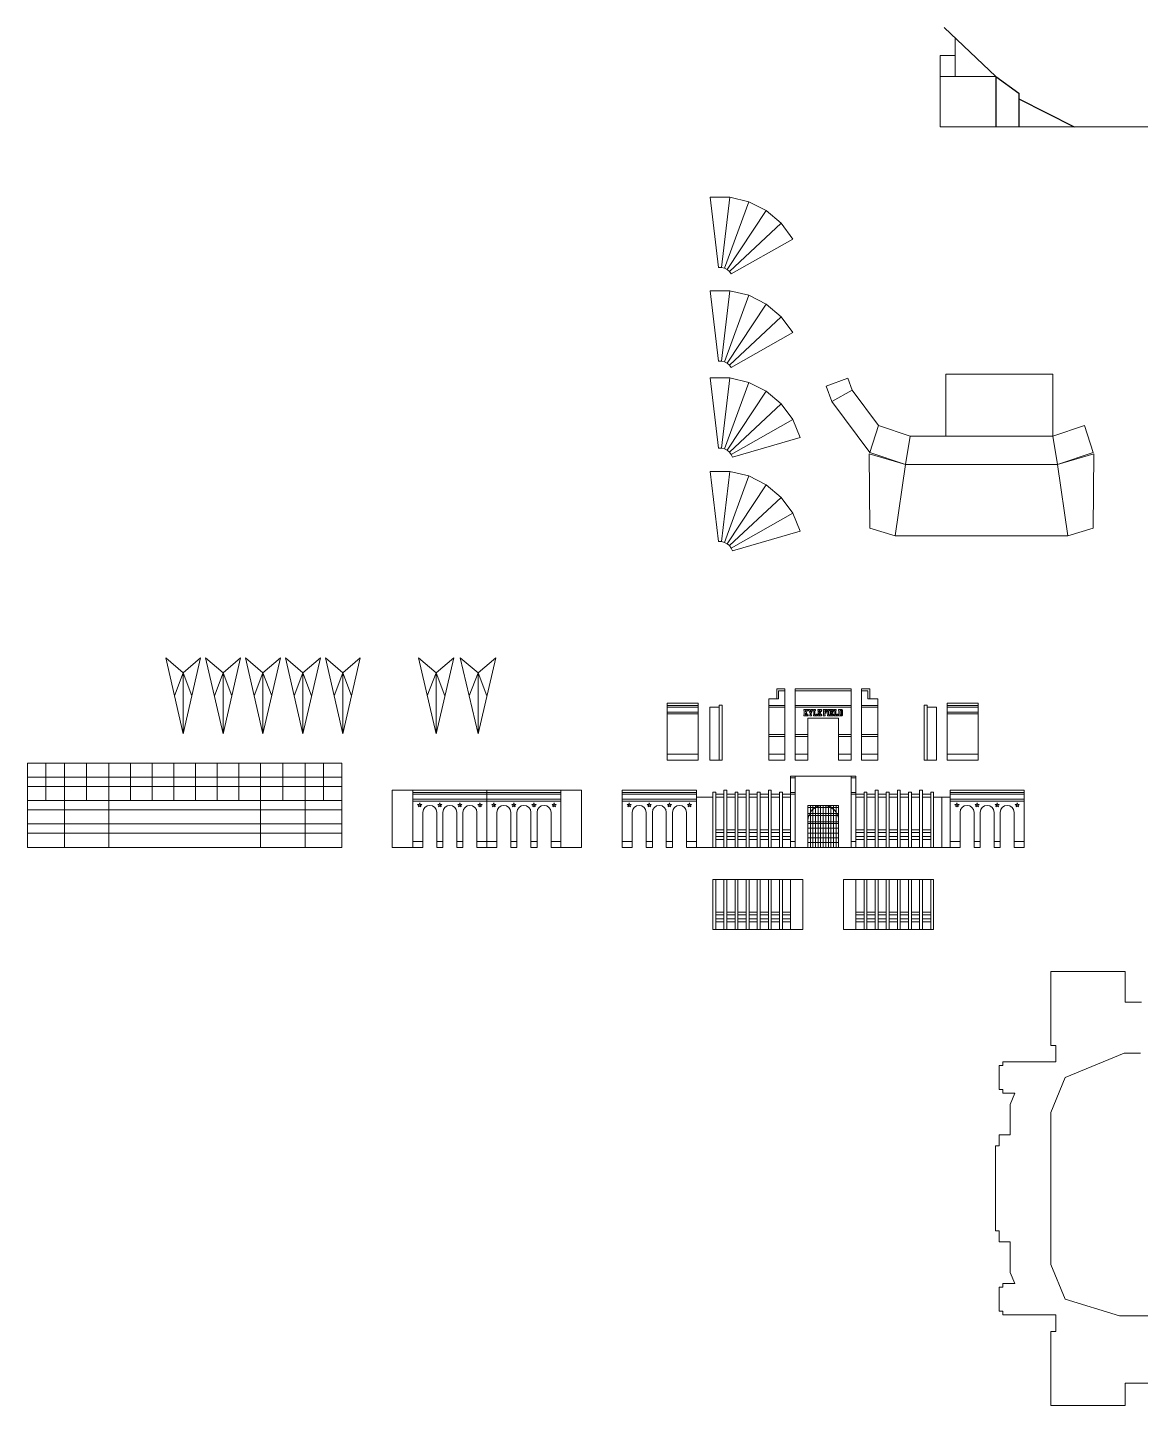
# Model space of a CAD drawing. Header units: inches. Extents: x -1530 to 385, y -443 to 699.
# Drawn here: x -1530 to -927, y -397 to 349 of the extents above; entities that cross this region are included whole.
import ezdxf

# ---------------------------------------------------------------- set-up
doc = ezdxf.new("R2010")
doc.units = ezdxf.units.IN
doc.header["$LTSCALE"] = 0.5
doc.header["$MEASUREMENT"] = 0
for name, color, linetype, lineweight in [('03Cut', 5, 'Continuous', 0), ('04Score', 2, 'Continuous', 0), ('05Extra1', 6, 'Continuous', 0)]:
    doc.layers.add(name, color=color, linetype=linetype, lineweight=lineweight)

msp = doc.modelspace()

# ---------------------------------------------------------------- linework, layer by layer
for p, q in [((-1033.6, 349.37), (-1005.6, 322.8)), ((-1005.6, 322.8), (-993.1, 313.85)), ((-1005.6, 322.8), (-1005.6, 295.65)), ((-993.1, 313.85), (-993.1, 295.65)), ((-993.1, 310.71), (-963.1, 295.65))]:
    msp.add_line(p, q)
at = {"layer": '03Cut'}
for p, q in [((-1027.6, 322.8), (-1027.6, 343.68)), ((-1035.6, 334.22), (-1035.6, 295.65)), ((-1035.6, 334.22), (-1033.6, 334.22)), ((-1033.6, 334.22), (-1027.6, 334.22)), ((-1027.6, 334.22), (-1027.6, 322.8)), ((-1035.6, 322.8), (-1005.6, 322.8)), ((-1035.6, 295.65), (-780.54, 295.65)), ((-1160.1, 257.47), (-1149.53, 257.47)), ((-1155.63, 219.43), (-1160.1, 257.47)), ((-1139.24, 255.02), (-1149.53, 257.47)), ((-1139.24, 255.02), (-1129.81, 250.25)), ((-1121.74, 243.41), (-1129.81, 250.25)), ((-1121.74, 243.41), (-1115.48, 234.89)), ((-1148.78, 215.97), (-1115.48, 234.89)), ((-1155.63, 219.43), (-1154, 219.43)), ((-1152.43, 219.05), (-1154, 219.43)), ((-1152.43, 219.05), (-1150.98, 218.32)), ((-1149.74, 217.27), (-1150.98, 218.32)), ((-1149.74, 217.27), (-1148.78, 215.97)), ((-1160.1, 206.85), (-1149.53, 206.85)), ((-1155.63, 168.81), (-1160.1, 206.85)), ((-1139.24, 204.4), (-1149.53, 206.85)), ((-1139.24, 204.4), (-1129.81, 199.62)), ((-1121.74, 192.79), (-1129.81, 199.62)), ((-1121.74, 192.79), (-1115.48, 184.27)), ((-1148.78, 165.34), (-1115.48, 184.27)), ((-1155.63, 168.81), (-1154, 168.81)), ((-1152.43, 168.43), (-1154, 168.81)), ((-1152.43, 168.43), (-1150.98, 167.7)), ((-1149.74, 166.65), (-1150.98, 167.7)), ((-1149.74, 166.65), (-1148.78, 165.34)), ((-1160.1, 159.7), (-1149.53, 159.7)), ((-1155.63, 121.66), (-1160.1, 159.7)), ((-1139.24, 157.25), (-1149.53, 159.7)), ((-1139.24, 157.25), (-1129.81, 152.47)), ((-974.66, 161.76), (-1032.66, 161.76)), ((-1032.66, 128.19), (-1032.66, 161.76)), ((-974.66, 128.19), (-974.66, 161.76)), ((-1121.74, 145.64), (-1129.81, 152.47)), ((-1121.74, 145.64), (-1115.48, 137.12)), ((-1111.36, 127.38), (-1115.48, 137.12)), ((-1148.15, 116.7), (-1111.36, 127.38)), ((-1051.95, 128.19), (-1068.97, 133.84)), ((-974.66, 128.19), (-1051.95, 128.19)), ((-974.66, 128.19), (-957.63, 133.84)), ((-957.63, 133.84), (-952.79, 119.25)), ((-1155.63, 121.66), (-1154, 121.66)), ((-1152.43, 121.28), (-1154, 121.66)), ((-1152.43, 121.28), (-1150.98, 120.55)), ((-1149.74, 119.5), (-1150.98, 120.55)), ((-1149.74, 119.5), (-1148.78, 118.19)), ((-1148.15, 116.7), (-1148.78, 118.19)), ((-1054.43, 112.81), (-1074.02, 118.58)), ((-1074.02, 118.58), (-1073.81, 78.28)), ((-1054.43, 112.81), (-1073.82, 119.25)), ((-972.17, 112.81), (-1054.43, 112.81)), ((-972.17, 112.81), (-952.79, 119.25)), ((-972.17, 112.81), (-952.58, 118.58)), ((-952.58, 118.58), (-952.79, 78.28)), ((-1160.1, 109.08), (-1149.53, 109.08)), ((-1155.63, 71.04), (-1160.1, 109.08)), ((-1139.24, 106.63), (-1149.53, 109.08)), ((-1139.24, 106.63), (-1129.81, 101.85)), ((-1121.74, 95.02), (-1129.81, 101.85)), ((-1121.74, 95.02), (-1115.48, 86.5)), ((-1111.36, 76.76), (-1115.48, 86.5)), ((-1148.15, 66.08), (-1111.36, 76.76)), ((-1060, 74.21), (-1073.81, 78.28)), ((-966.6, 74.21), (-952.79, 78.28)), ((-1155.63, 71.04), (-1154, 71.04)), ((-1152.43, 70.66), (-1154, 71.04)), ((-1152.43, 70.66), (-1150.98, 69.93)), ((-1149.74, 68.88), (-1150.98, 69.93)), ((-1149.74, 68.88), (-1148.78, 67.57)), ((-1148.15, 66.08), (-1148.78, 67.57)), ((-1060, 74.21), (-966.6, 74.21)), ((-1445.39, -33.09), (-1454.82, 8.14)), ((-1445.39, 0.04), (-1454.82, 8.14)), ((-1445.39, -33.09), (-1435.95, 8.14)), ((-1445.39, 0.04), (-1435.95, 8.14)), ((-1423.77, -33.09), (-1433.21, 8.14)), ((-1423.77, 0.04), (-1433.21, 8.14)), ((-1423.77, -33.09), (-1414.34, 8.14)), ((-1423.77, 0.04), (-1414.34, 8.14)), ((-1402.16, -33.09), (-1411.59, 8.14)), ((-1402.16, 0.04), (-1411.59, 8.14)), ((-1402.16, -33.09), (-1392.72, 8.14)), ((-1402.16, 0.04), (-1392.72, 8.14)), ((-1380.54, -33.09), (-1389.98, 8.14)), ((-1380.54, 0.04), (-1389.98, 8.14)), ((-1380.54, -33.09), (-1371.11, 8.14)), ((-1380.54, 0.04), (-1371.11, 8.14)), ((-1358.93, -33.09), (-1368.36, 8.14)), ((-1358.93, 0.04), (-1368.36, 8.14)), ((-1358.93, -33.09), (-1349.49, 8.14)), ((-1358.93, 0.04), (-1349.49, 8.14)), ((-1308.47, -33.09), (-1318.09, 8.14)), ((-1308.47, 0.04), (-1318.09, 8.14)), ((-1308.47, -33.09), (-1298.85, 8.14)), ((-1308.47, 0.04), (-1298.85, 8.14)), ((-1285.79, -33.09), (-1295.41, 8.14)), ((-1285.79, 0.04), (-1295.41, 8.14)), ((-1285.79, -33.09), (-1276.17, 8.14)), ((-1285.79, 0.04), (-1276.17, 8.14)), ((-1445.39, -33.09), (-1445.39, 0.04)), ((-1423.77, -33.09), (-1423.77, 0.04)), ((-1402.16, -33.09), (-1402.16, 0.04)), ((-1380.54, -33.09), (-1380.54, 0.04)), ((-1358.93, -33.09), (-1358.93, 0.04)), ((-1308.47, -33.09), (-1308.47, 0.04)), ((-1285.79, -33.09), (-1285.79, 0.04)), ((-1128.48, -47.3), (-1128.48, -14.03)), ((-1128.48, -14.03), (-1124.11, -14.03)), ((-1119.74, -8.72), (-1124.11, -8.72)), ((-1124.11, -14.03), (-1124.11, -8.72)), ((-1119.74, -47.3), (-1119.74, -8.72)), ((-1083.8, -8.72), (-1114.12, -8.72)), ((-1114.12, -47.3), (-1114.12, -8.72)), ((-1083.8, -47.3), (-1083.8, -8.72)), ((-1078.18, -8.72), (-1073.81, -8.72)), ((-1078.18, -47.3), (-1078.18, -8.72)), ((-1073.81, -14.03), (-1073.81, -8.72)), ((-1069.44, -14.03), (-1073.81, -14.03)), ((-1069.44, -47.3), (-1069.44, -14.03)), ((-1183.37, -16.37), (-1166.73, -16.37)), ((-1183.37, -47.3), (-1183.37, -16.37)), ((-1166.73, -47.3), (-1166.73, -16.37)), ((-1155.23, -18.59), (-1160.31, -18.59)), ((-1160.31, -18.59), (-1160.31, -47.3)), ((-1155.23, -17.45), (-1153.67, -17.45)), ((-1155.23, -18.59), (-1155.23, -17.45)), ((-1153.67, -17.45), (-1153.67, -47.3)), ((-1044.25, -17.45), (-1044.25, -47.3)), ((-1042.7, -17.45), (-1044.25, -17.45)), ((-1042.7, -18.59), (-1042.7, -17.45)), ((-1042.7, -18.59), (-1037.61, -18.59)), ((-1037.61, -18.59), (-1037.61, -47.3)), ((-1031.83, -16.37), (-1015.19, -16.37)), ((-1031.83, -47.3), (-1031.83, -16.37)), ((-1015.19, -47.3), (-1015.19, -16.37)), ((-1107.31, -47.3), (-1107.31, -24.57)), ((-1107.31, -24.57), (-1090.61, -24.57)), ((-1090.61, -47.3), (-1090.61, -24.57)), ((-1529.57, -94.46), (-1529.57, -48.83)), ((-1359.43, -48.83), (-1529.57, -48.83)), ((-1509.64, -94.46), (-1509.64, -48.83)), ((-1485.55, -94.46), (-1485.55, -48.83)), ((-1403.45, -94.46), (-1403.45, -48.83)), ((-1379.36, -94.46), (-1379.36, -48.83)), ((-1359.43, -94.46), (-1359.43, -48.83)), ((-1166.73, -47.3), (-1183.37, -47.3)), ((-1160.31, -47.3), (-1153.67, -47.3)), ((-1119.74, -47.3), (-1128.48, -47.3)), ((-1114.12, -47.3), (-1107.31, -47.3)), ((-1090.61, -47.3), (-1083.8, -47.3)), ((-1078.18, -47.3), (-1069.44, -47.3)), ((-1037.61, -47.3), (-1044.25, -47.3)), ((-1015.19, -47.3), (-1031.83, -47.3)), ((-1116.62, -55.88), (-1116.62, -94.46)), ((-1081.3, -55.88), (-1116.62, -55.88)), ((-1081.3, -55.88), (-1081.3, -94.46)), ((-1332.25, -63.53), (-1332.25, -94.46)), ((-1332.25, -63.53), (-1321.09, -63.53)), ((-1321.09, -63.53), (-1321.09, -94.46)), ((-1321.09, -63.53), (-1280.99, -63.53)), ((-1280.99, -63.53), (-1240.89, -63.53)), ((-1280.99, -63.53), (-1280.99, -94.46)), ((-1240.89, -63.53), (-1240.89, -94.46)), ((-1240.89, -63.53), (-1229.73, -63.53)), ((-1229.73, -63.53), (-1229.73, -94.46)), ((-1207.72, -63.53), (-1207.72, -94.46)), ((-1207.72, -63.53), (-1167.62, -63.53)), ((-1167.62, -63.53), (-1167.62, -94.46)), ((-1158.72, -64.61), (-1158.72, -94.46)), ((-1158.72, -64.61), (-1157.17, -64.61)), ((-1157.17, -65.74), (-1157.17, -64.61)), ((-1157.17, -65.74), (-1152.71, -65.74)), ((-1152.71, -63.53), (-1152.71, -65.74)), ((-1152.71, -63.53), (-1151.15, -63.53)), ((-1151.15, -65.74), (-1151.15, -63.53)), ((-1151.15, -65.74), (-1146.69, -65.74)), ((-1146.69, -64.61), (-1146.69, -65.74)), ((-1146.69, -64.61), (-1145.14, -64.61)), ((-1145.14, -65.74), (-1145.14, -64.61)), ((-1145.14, -65.74), (-1140.68, -65.74)), ((-1140.68, -63.53), (-1140.68, -65.74)), ((-1140.68, -63.53), (-1139.12, -63.53)), ((-1139.12, -65.74), (-1139.12, -63.53)), ((-1139.12, -65.74), (-1134.66, -65.74)), ((-1134.66, -64.61), (-1134.66, -65.74)), ((-1134.66, -64.61), (-1133.11, -64.61)), ((-1133.11, -65.74), (-1133.11, -64.61)), ((-1133.11, -65.74), (-1128.65, -65.74)), ((-1128.65, -63.53), (-1128.65, -65.74)), ((-1128.65, -63.53), (-1127.09, -63.53)), ((-1127.09, -65.74), (-1127.09, -63.53)), ((-1127.09, -65.74), (-1122.63, -65.74)), ((-1122.63, -64.61), (-1122.63, -65.74)), ((-1122.63, -64.61), (-1121.08, -64.61)), ((-1121.08, -65.74), (-1121.08, -64.61)), ((-1121.08, -65.74), (-1116.62, -65.74)), ((-1076.84, -65.74), (-1081.3, -65.74)), ((-1075.29, -64.61), (-1076.84, -64.61)), ((-1076.84, -65.74), (-1076.84, -64.61)), ((-1075.29, -64.61), (-1075.29, -65.74)), ((-1070.83, -65.74), (-1075.29, -65.74)), ((-1069.28, -63.53), (-1070.83, -63.53)), ((-1070.83, -65.74), (-1070.83, -63.53)), ((-1069.28, -63.53), (-1069.28, -65.74)), ((-1064.82, -65.74), (-1069.28, -65.74)), ((-1063.26, -64.61), (-1064.82, -64.61)), ((-1064.82, -65.74), (-1064.82, -64.61)), ((-1063.26, -64.61), (-1063.26, -65.74)), ((-1058.8, -65.74), (-1063.26, -65.74)), ((-1057.25, -63.53), (-1058.8, -63.53)), ((-1058.8, -65.74), (-1058.8, -63.53)), ((-1057.25, -63.53), (-1057.25, -65.74)), ((-1052.79, -65.74), (-1057.25, -65.74)), ((-1051.23, -64.61), (-1052.79, -64.61)), ((-1052.79, -65.74), (-1052.79, -64.61)), ((-1051.23, -64.61), (-1051.23, -65.74)), ((-1046.77, -65.74), (-1051.23, -65.74)), ((-1045.22, -63.53), (-1046.77, -63.53)), ((-1046.77, -65.74), (-1046.77, -63.53)), ((-1045.22, -63.53), (-1045.22, -65.74)), ((-1040.76, -65.74), (-1045.22, -65.74)), ((-1039.21, -64.61), (-1040.76, -64.61)), ((-1040.76, -65.74), (-1040.76, -64.61)), ((-1039.21, -64.61), (-1039.21, -94.46)), ((-1030.3, -63.53), (-1030.3, -94.46)), ((-990.21, -63.53), (-1030.3, -63.53)), ((-990.21, -63.53), (-990.21, -94.46)), ((-1167.62, -67.3), (-1158.72, -67.3)), ((-1151.15, -67.3), (-1146.69, -67.3)), ((-1151.15, -84.94), (-1151.15, -67.3)), ((-1146.69, -67.3), (-1146.69, -84.94)), ((-1145.14, -67.3), (-1140.68, -67.3)), ((-1145.14, -84.94), (-1145.14, -67.3)), ((-1140.68, -67.3), (-1140.68, -84.94)), ((-1139.12, -67.3), (-1134.66, -67.3)), ((-1139.12, -84.94), (-1139.12, -67.3)), ((-1134.66, -67.3), (-1134.66, -84.94)), ((-1133.11, -67.3), (-1128.65, -67.3)), ((-1133.11, -84.94), (-1133.11, -67.3)), ((-1128.65, -67.3), (-1128.65, -84.94)), ((-1127.09, -67.3), (-1122.63, -67.3)), ((-1127.09, -84.94), (-1127.09, -67.3)), ((-1122.63, -67.3), (-1122.63, -84.94)), ((-1121.08, -67.3), (-1116.62, -67.3)), ((-1121.08, -84.94), (-1121.08, -67.3)), ((-1076.84, -67.3), (-1081.3, -67.3)), ((-1076.84, -84.94), (-1076.84, -67.3)), ((-1070.83, -67.3), (-1075.29, -67.3)), ((-1075.29, -67.3), (-1075.29, -84.94)), ((-1070.83, -84.94), (-1070.83, -67.3)), ((-1064.82, -67.3), (-1069.28, -67.3)), ((-1069.28, -67.3), (-1069.28, -84.94)), ((-1064.82, -84.94), (-1064.82, -67.3)), ((-1058.8, -67.3), (-1063.26, -67.3)), ((-1063.26, -67.3), (-1063.26, -84.94)), ((-1058.8, -84.94), (-1058.8, -67.3)), ((-1052.79, -67.3), (-1057.25, -67.3)), ((-1057.25, -67.3), (-1057.25, -84.94)), ((-1052.79, -84.94), (-1052.79, -67.3)), ((-1046.77, -67.3), (-1051.23, -67.3)), ((-1051.23, -67.3), (-1051.23, -84.94)), ((-1046.77, -84.94), (-1046.77, -67.3)), ((-1030.3, -67.3), (-1039.21, -67.3)), ((-1034.76, -67.3), (-1034.76, -94.46)), ((-1315.69, -75.5), (-1315.69, -94.46)), ((-1308.14, -75.5), (-1308.14, -94.46)), ((-1304.81, -75.5), (-1304.81, -94.46)), ((-1297.26, -75.5), (-1297.26, -94.46)), ((-1293.94, -75.5), (-1293.94, -94.46)), ((-1286.39, -75.5), (-1286.39, -94.46)), ((-1275.59, -75.5), (-1275.59, -94.46)), ((-1268.04, -75.5), (-1268.04, -94.46)), ((-1264.71, -75.5), (-1264.71, -94.46)), ((-1257.17, -75.5), (-1257.17, -94.46)), ((-1253.84, -75.5), (-1253.84, -94.46)), ((-1246.29, -75.5), (-1246.29, -94.46)), ((-1202.32, -75.5), (-1202.32, -94.46)), ((-1194.77, -75.5), (-1194.77, -94.46)), ((-1191.44, -75.5), (-1191.44, -94.46)), ((-1183.9, -75.5), (-1183.9, -94.46)), ((-1180.57, -75.5), (-1180.57, -94.46)), ((-1173.02, -75.5), (-1173.02, -94.46)), ((-1024.91, -75.5), (-1024.91, -94.46)), ((-1017.36, -75.5), (-1017.36, -94.46)), ((-1014.03, -75.5), (-1014.03, -94.46)), ((-1006.48, -75.5), (-1006.48, -94.46)), ((-1003.15, -75.5), (-1003.15, -94.46)), ((-995.61, -75.5), (-995.61, -94.46)), ((-1151.15, -84.94), (-1146.69, -84.94)), ((-1151.15, -86.49), (-1146.69, -86.49)), ((-1151.15, -88.64), (-1151.15, -86.49)), ((-1151.15, -88.64), (-1146.69, -88.64)), ((-1146.69, -86.49), (-1146.69, -88.64)), ((-1145.14, -84.94), (-1140.68, -84.94)), ((-1145.14, -86.49), (-1140.68, -86.49)), ((-1145.14, -88.64), (-1145.14, -86.49)), ((-1145.14, -88.64), (-1140.68, -88.64)), ((-1140.68, -86.49), (-1140.68, -88.64)), ((-1139.12, -84.94), (-1134.66, -84.94)), ((-1139.12, -86.49), (-1134.66, -86.49)), ((-1139.12, -88.64), (-1139.12, -86.49)), ((-1139.12, -88.64), (-1134.66, -88.64)), ((-1134.66, -86.49), (-1134.66, -88.64)), ((-1133.11, -84.94), (-1128.65, -84.94)), ((-1133.11, -86.49), (-1128.65, -86.49)), ((-1133.11, -88.64), (-1133.11, -86.49)), ((-1133.11, -88.64), (-1128.65, -88.64)), ((-1128.65, -86.49), (-1128.65, -88.64)), ((-1127.09, -84.94), (-1122.63, -84.94)), ((-1127.09, -86.49), (-1122.63, -86.49)), ((-1127.09, -88.64), (-1127.09, -86.49)), ((-1127.09, -88.64), (-1122.63, -88.64)), ((-1122.63, -86.49), (-1122.63, -88.64)), ((-1121.08, -84.94), (-1116.62, -84.94)), ((-1121.08, -86.49), (-1116.62, -86.49)), ((-1121.08, -88.64), (-1121.08, -86.49)), ((-1121.08, -88.64), (-1116.62, -88.64)), ((-1076.84, -84.94), (-1081.3, -84.94)), ((-1076.84, -86.49), (-1081.3, -86.49)), ((-1076.84, -88.64), (-1081.3, -88.64)), ((-1076.84, -88.64), (-1076.84, -86.49)), ((-1070.83, -84.94), (-1075.29, -84.94)), ((-1070.83, -86.49), (-1075.29, -86.49)), ((-1075.29, -86.49), (-1075.29, -88.64)), ((-1070.83, -88.64), (-1075.29, -88.64)), ((-1070.83, -88.64), (-1070.83, -86.49)), ((-1064.82, -84.94), (-1069.28, -84.94)), ((-1064.82, -86.49), (-1069.28, -86.49)), ((-1069.28, -86.49), (-1069.28, -88.64)), ((-1064.82, -88.64), (-1069.28, -88.64)), ((-1064.82, -88.64), (-1064.82, -86.49)), ((-1058.8, -84.94), (-1063.26, -84.94)), ((-1058.8, -86.49), (-1063.26, -86.49)), ((-1063.26, -86.49), (-1063.26, -88.64)), ((-1058.8, -88.64), (-1063.26, -88.64)), ((-1058.8, -88.64), (-1058.8, -86.49)), ((-1052.79, -84.94), (-1057.25, -84.94)), ((-1052.79, -86.49), (-1057.25, -86.49)), ((-1057.25, -86.49), (-1057.25, -88.64)), ((-1052.79, -88.64), (-1057.25, -88.64)), ((-1052.79, -88.64), (-1052.79, -86.49)), ((-1046.77, -84.94), (-1051.23, -84.94)), ((-1046.77, -86.49), (-1051.23, -86.49)), ((-1051.23, -86.49), (-1051.23, -88.64)), ((-1046.77, -88.64), (-1051.23, -88.64)), ((-1046.77, -88.64), (-1046.77, -86.49)), ((-1509.64, -94.46), (-1529.57, -94.46)), ((-1485.55, -94.46), (-1509.64, -94.46)), ((-1485.55, -94.46), (-1403.45, -94.46)), ((-1403.45, -94.46), (-1379.36, -94.46)), ((-1379.36, -94.46), (-1359.43, -94.46)), ((-1315.69, -94.46), (-1321.09, -94.46)), ((-1304.81, -94.46), (-1308.14, -94.46)), ((-1293.94, -94.46), (-1297.26, -94.46)), ((-1286.39, -94.46), (-1280.99, -94.46)), ((-1275.59, -94.46), (-1280.99, -94.46)), ((-1264.71, -94.46), (-1268.04, -94.46)), ((-1253.84, -94.46), (-1257.17, -94.46)), ((-1246.29, -94.46), (-1240.89, -94.46)), ((-1202.32, -94.46), (-1207.72, -94.46)), ((-1191.44, -94.46), (-1194.77, -94.46)), ((-1180.57, -94.46), (-1183.9, -94.46)), ((-1024.91, -94.46), (-1173.02, -94.46)), ((-1151.15, -94.46), (-1151.15, -90.2)), ((-1151.15, -90.2), (-1146.69, -90.2)), ((-1146.69, -90.2), (-1146.69, -94.46)), ((-1145.14, -94.46), (-1145.14, -90.2)), ((-1145.14, -90.2), (-1140.68, -90.2)), ((-1140.68, -90.2), (-1140.68, -94.46)), ((-1139.12, -94.46), (-1139.12, -90.2)), ((-1139.12, -90.2), (-1134.66, -90.2)), ((-1134.66, -90.2), (-1134.66, -94.46)), ((-1133.11, -94.46), (-1133.11, -90.2)), ((-1133.11, -90.2), (-1128.65, -90.2)), ((-1128.65, -90.2), (-1128.65, -94.46)), ((-1127.09, -94.46), (-1127.09, -90.2)), ((-1127.09, -90.2), (-1122.63, -90.2)), ((-1122.63, -90.2), (-1122.63, -94.46)), ((-1121.08, -94.46), (-1121.08, -90.2)), ((-1121.08, -90.2), (-1116.62, -90.2)), ((-1076.84, -90.2), (-1081.3, -90.2)), ((-1076.84, -94.46), (-1076.84, -90.2)), ((-1070.83, -90.2), (-1075.29, -90.2)), ((-1075.29, -90.2), (-1075.29, -94.46)), ((-1070.83, -94.46), (-1070.83, -90.2)), ((-1064.82, -90.2), (-1069.28, -90.2)), ((-1069.28, -90.2), (-1069.28, -94.46)), ((-1064.82, -94.46), (-1064.82, -90.2)), ((-1058.8, -90.2), (-1063.26, -90.2)), ((-1063.26, -90.2), (-1063.26, -94.46)), ((-1058.8, -94.46), (-1058.8, -90.2)), ((-1052.79, -90.2), (-1057.25, -90.2)), ((-1057.25, -90.2), (-1057.25, -94.46)), ((-1052.79, -94.46), (-1052.79, -90.2)), ((-1046.77, -90.2), (-1051.23, -90.2)), ((-1051.23, -90.2), (-1051.23, -94.46)), ((-1046.77, -94.46), (-1046.77, -90.2)), ((-1014.03, -94.46), (-1017.36, -94.46)), ((-1003.15, -94.46), (-1006.48, -94.46)), ((-990.21, -94.46), (-995.61, -94.46)), ((-1158.72, -111.87), (-1158.72, -139.02)), ((-1158.72, -111.87), (-1116.62, -111.87)), ((-1116.62, -111.87), (-1116.62, -139.02)), ((-1116.62, -111.87), (-1109.98, -111.87)), ((-1109.98, -111.87), (-1109.98, -139.02)), ((-1087.94, -111.87), (-1081.3, -111.87)), ((-1087.94, -111.87), (-1087.94, -139.02)), ((-1039.21, -111.87), (-1081.3, -111.87)), ((-1081.3, -111.87), (-1081.3, -139.02)), ((-1039.21, -111.87), (-1039.21, -139.02)), ((-1116.62, -131.06), (-1116.62, -129.51)), ((-1116.62, -134.77), (-1116.62, -133.21)), ((-1081.3, -131.06), (-1081.3, -129.51)), ((-1081.3, -134.77), (-1081.3, -133.21)), ((-1116.62, -139.02), (-1158.72, -139.02)), ((-1116.62, -139.02), (-1109.98, -139.02)), ((-1087.94, -139.02), (-1081.3, -139.02)), ((-1081.3, -139.02), (-1039.21, -139.02)), ((-935.6, -161.6), (-975.7, -161.6)), ((-975.7, -161.6), (-975.7, -201.7)), ((-935.6, -161.6), (-935.6, -171.6)), ((-935.6, -171.6), (-935.6, -178.24)), ((-926.7, -178.24), (-935.6, -178.24)), ((-973.11, -201.7), (-975.7, -201.7)), ((-973.11, -210.6), (-973.11, -201.7)), ((-967.98, -219.1), (-936.08, -205.89)), ((-927.29, -205.89), (-936.08, -205.89)), ((-1003.79, -225.6), (-1003.79, -212.6)), ((-1001.79, -212.6), (-1003.79, -212.6)), ((-973.11, -210.6), (-1001.79, -210.6)), ((-1001.79, -210.6), (-1001.79, -212.6)), ((-975.79, -237.97), (-967.98, -219.1)), ((-1001.79, -225.6), (-1003.79, -225.6)), ((-1001.79, -227.6), (-1001.79, -225.6)), ((-995.31, -227.6), (-1001.79, -227.6)), ((-997.79, -233.59), (-995.31, -227.6)), ((-997.79, -250.1), (-997.79, -233.59)), ((-975.79, -279.1), (-975.79, -237.97)), ((-1003.79, -250.1), (-997.79, -250.1)), ((-1003.79, -256.1), (-1003.79, -250.1)), ((-1005.79, -256.1), (-1005.79, -302.1)), ((-1003.79, -256.1), (-1005.79, -256.1)), ((-975.79, -279.1), (-975.79, -320.23)), ((-1003.79, -302.1), (-1005.79, -302.1)), ((-1003.79, -302.1), (-1003.79, -308.1)), ((-1003.79, -308.1), (-997.79, -308.1)), ((-997.79, -308.1), (-997.79, -324.61)), ((-975.79, -320.23), (-967.98, -339.1)), ((-997.79, -324.61), (-995.31, -330.6)), ((-1003.79, -332.6), (-1003.79, -345.6)), ((-1001.79, -332.6), (-1003.79, -332.6)), ((-995.31, -330.6), (-1001.79, -330.6)), ((-1001.79, -330.6), (-1001.79, -332.6)), ((-938.68, -348.1), (-967.98, -339.1)), ((-1001.79, -345.6), (-1003.79, -345.6)), ((-1001.79, -347.6), (-1001.79, -345.6)), ((-973.11, -347.6), (-1001.79, -347.6)), ((-973.11, -347.6), (-973.11, -356.5)), ((-938.68, -348.1), (-935.6, -348.1)), ((-935.6, -348.1), (-802.98, -348.1)), ((-973.11, -356.5), (-975.7, -356.5)), ((-975.7, -396.6), (-975.7, -356.5)), ((-935.6, -396.6), (-935.6, -384.6)), ((-935.6, -396.6), (-935.6, -384.6)), ((-935.6, -384.6), (-802.98, -384.6)), ((-935.6, -396.6), (-975.7, -396.6))]:
    msp.add_line(p, q, dxfattribs=at)
at = {"layer": '03Cut', "extrusion": (-1.16224e-16, 3.85946e-17, -1)}
for p, q in [((-1085.7, 159.61), (-1097.45, 155.22)), ((-1083.28, 153.14), (-1085.7, 159.61)), ((-1097.45, 155.22), (-1094.37, 146.98)), ((-1068.97, 133.84), (-1083.28, 153.14)), ((-1073.82, 119.25), (-1094.37, 146.98))]:
    msp.add_line(p, q, dxfattribs=at)
at = {"layer": '03Cut'}
for centre in [(-1311.91, -75.5), (-1301.04, -75.5), (-1290.16, -75.5), (-1271.82, -75.5), (-1260.94, -75.5), (-1250.06, -75.5), (-1198.55, -75.5), (-1187.67, -75.5), (-1176.79, -75.5), (-1021.13, -75.5), (-1010.26, -75.5), (-999.38, -75.5)]:
    msp.add_arc(centre, 3.77, 0, 180, dxfattribs=at)
at = {"layer": '04Score'}
for p, q in [((-1154, 219.43), (-1149.53, 257.47)), ((-1152.43, 219.05), (-1139.24, 255.02)), ((-1150.98, 218.32), (-1129.81, 250.25)), ((-1149.74, 217.27), (-1121.74, 243.41)), ((-1154, 168.81), (-1149.53, 206.85)), ((-1152.43, 168.43), (-1139.24, 204.4)), ((-1150.98, 167.7), (-1129.81, 199.62)), ((-1149.74, 166.65), (-1121.74, 192.79)), ((-1154, 121.66), (-1149.53, 159.7)), ((-1152.43, 121.28), (-1139.24, 157.25)), ((-1150.98, 120.55), (-1129.81, 152.47)), ((-1149.74, 119.5), (-1121.74, 145.64)), ((-1148.78, 118.19), (-1115.48, 137.12)), ((-1068.97, 133.84), (-1073.82, 119.25)), ((-1054.43, 112.81), (-1051.95, 128.19)), ((-974.66, 128.19), (-972.17, 112.81)), ((-1054.43, 112.81), (-1060, 74.21)), ((-972.17, 112.81), (-966.6, 74.21)), ((-1154, 71.04), (-1149.53, 109.08)), ((-1152.43, 70.66), (-1139.24, 106.63)), ((-1150.98, 69.93), (-1129.81, 101.85)), ((-1149.74, 68.88), (-1121.74, 95.02)), ((-1148.78, 67.57), (-1115.48, 86.5)), ((-1445.39, 0.04), (-1450.11, -12.48)), ((-1445.39, 0.04), (-1440.67, -12.48)), ((-1423.77, 0.04), (-1428.49, -12.48)), ((-1423.77, 0.04), (-1419.05, -12.48)), ((-1402.16, 0.04), (-1406.88, -12.48)), ((-1402.16, 0.04), (-1397.44, -12.48)), ((-1380.54, 0.04), (-1385.26, -12.48)), ((-1380.54, 0.04), (-1375.82, -12.48)), ((-1358.93, 0.04), (-1363.65, -12.48)), ((-1358.93, 0.04), (-1354.21, -12.48)), ((-1308.47, 0.04), (-1313.28, -12.48)), ((-1308.47, 0.04), (-1303.66, -12.48)), ((-1285.79, 0.04), (-1290.6, -12.48)), ((-1285.79, 0.04), (-1280.98, -12.48)), ((-1124.11, -14.03), (-1123.11, -14.03)), ((-1119.74, -9.72), (-1123.11, -9.72)), ((-1123.11, -14.03), (-1123.11, -9.72)), ((-1083.8, -9.72), (-1114.12, -9.72)), ((-1078.18, -9.72), (-1074.81, -9.72)), ((-1074.81, -14.03), (-1074.81, -9.72)), ((-1073.81, -14.03), (-1074.81, -14.03)), ((-1166.73, -17.59), (-1183.37, -17.59)), ((-1166.73, -18.59), (-1183.37, -18.59)), ((-1166.73, -21.25), (-1183.37, -21.25)), ((-1166.73, -22.25), (-1183.37, -22.25)), ((-1155.23, -20.14), (-1155.23, -18.59)), ((-1155.23, -37.78), (-1155.23, -20.14)), ((-1119.74, -17.59), (-1128.48, -17.59)), ((-1119.74, -18.59), (-1128.48, -18.59)), ((-1083.8, -17.59), (-1114.12, -17.59)), ((-1083.8, -18.59), (-1114.12, -18.59)), ((-1078.18, -17.59), (-1069.44, -17.59)), ((-1078.18, -18.59), (-1069.44, -18.59)), ((-1042.7, -20.14), (-1042.7, -18.59)), ((-1042.7, -37.78), (-1042.7, -20.14)), ((-1015.19, -17.59), (-1031.83, -17.59)), ((-1015.19, -18.59), (-1031.83, -18.59)), ((-1015.19, -21.25), (-1031.83, -21.25)), ((-1015.19, -22.25), (-1031.83, -22.25)), ((-1119.74, -33.4), (-1128.48, -33.4)), ((-1119.74, -34.4), (-1128.48, -34.4)), ((-1107.31, -33.4), (-1114.12, -33.4)), ((-1107.31, -34.4), (-1114.12, -34.4)), ((-1083.8, -33.4), (-1090.61, -33.4)), ((-1083.8, -34.4), (-1090.61, -34.4)), ((-1078.18, -33.4), (-1069.44, -33.4)), ((-1078.18, -34.4), (-1069.44, -34.4)), ((-1183.37, -44.08), (-1166.73, -44.08)), ((-1155.23, -39.34), (-1155.23, -37.78)), ((-1155.23, -41.49), (-1155.23, -39.34)), ((-1155.23, -43.04), (-1155.23, -41.49)), ((-1155.23, -47.3), (-1155.23, -43.04)), ((-1128.48, -44.08), (-1119.74, -44.08)), ((-1114.12, -44.08), (-1107.31, -44.08)), ((-1090.61, -44.08), (-1083.8, -44.08)), ((-1069.44, -44.08), (-1078.18, -44.08)), ((-1042.7, -39.34), (-1042.7, -37.78)), ((-1042.7, -41.49), (-1042.7, -39.34)), ((-1042.7, -43.04), (-1042.7, -41.49)), ((-1042.7, -47.3), (-1042.7, -43.04)), ((-1031.83, -44.08), (-1015.19, -44.08)), ((-1519.61, -69.14), (-1519.61, -48.83)), ((-1497.59, -69.14), (-1497.59, -48.83)), ((-1473.82, -69.14), (-1473.82, -48.83)), ((-1462.09, -69.14), (-1462.09, -48.83)), ((-1450.36, -69.14), (-1450.36, -48.83)), ((-1438.64, -69.14), (-1438.64, -48.83)), ((-1426.91, -69.14), (-1426.91, -48.83)), ((-1415.18, -69.14), (-1415.18, -48.83)), ((-1391.41, -69.14), (-1391.41, -48.83)), ((-1369.39, -69.14), (-1369.39, -48.83)), ((-1359.43, -56.49), (-1529.57, -56.49)), ((-1114.12, -56.88), (-1116.62, -56.88)), ((-1114.12, -94.46), (-1114.12, -55.88)), ((-1083.8, -94.46), (-1083.8, -55.88)), ((-1081.3, -56.88), (-1083.8, -56.88)), ((-1359.43, -61.49), (-1529.57, -61.49)), ((-1280.99, -64.74), (-1321.09, -64.74)), ((-1280.99, -65.74), (-1321.09, -65.74)), ((-1240.89, -64.74), (-1280.99, -64.74)), ((-1240.89, -65.74), (-1280.99, -65.74)), ((-1167.62, -64.74), (-1207.72, -64.74)), ((-1167.62, -65.74), (-1207.72, -65.74)), ((-1157.17, -67.3), (-1157.17, -65.74)), ((-1152.71, -67.3), (-1152.71, -65.74)), ((-1151.15, -67.3), (-1151.15, -65.74)), ((-1146.69, -67.3), (-1146.69, -65.74)), ((-1145.14, -67.3), (-1145.14, -65.74)), ((-1140.68, -67.3), (-1140.68, -65.74)), ((-1139.12, -67.3), (-1139.12, -65.74)), ((-1134.66, -67.3), (-1134.66, -65.74)), ((-1133.11, -67.3), (-1133.11, -65.74)), ((-1128.65, -67.3), (-1128.65, -65.74)), ((-1127.09, -67.3), (-1127.09, -65.74)), ((-1122.63, -67.3), (-1122.63, -65.74)), ((-1121.08, -67.3), (-1121.08, -65.74)), ((-1114.12, -64.74), (-1116.62, -64.74)), ((-1114.12, -65.74), (-1116.62, -65.74)), ((-1081.3, -64.74), (-1083.8, -64.74)), ((-1081.3, -65.74), (-1083.8, -65.74)), ((-1076.84, -67.3), (-1076.84, -65.74)), ((-1075.29, -67.3), (-1075.29, -65.74)), ((-1070.83, -67.3), (-1070.83, -65.74)), ((-1069.28, -67.3), (-1069.28, -65.74)), ((-1064.82, -67.3), (-1064.82, -65.74)), ((-1063.26, -67.3), (-1063.26, -65.74)), ((-1058.8, -67.3), (-1058.8, -65.74)), ((-1057.25, -67.3), (-1057.25, -65.74)), ((-1052.79, -67.3), (-1052.79, -65.74)), ((-1051.23, -67.3), (-1051.23, -65.74)), ((-1046.77, -67.3), (-1046.77, -65.74)), ((-1045.22, -67.3), (-1045.22, -65.74)), ((-1040.76, -67.3), (-1040.76, -65.74)), ((-990.21, -64.74), (-1030.3, -64.74)), ((-990.21, -65.74), (-1030.3, -65.74)), ((-1359.43, -69.14), (-1529.57, -69.14)), ((-1359.43, -74.14), (-1529.57, -74.14)), ((-1280.99, -68.41), (-1321.09, -68.41)), ((-1280.99, -69.41), (-1321.09, -69.41)), ((-1240.89, -68.41), (-1280.99, -68.41)), ((-1240.89, -69.41), (-1280.99, -69.41)), ((-1167.62, -68.41), (-1207.72, -68.41)), ((-1167.62, -69.41), (-1207.72, -69.41)), ((-1157.17, -67.3), (-1152.71, -67.3)), ((-1157.17, -84.94), (-1157.17, -67.3)), ((-1152.71, -67.3), (-1152.71, -84.94)), ((-1107.31, -94.46), (-1107.31, -71.72)), ((-1107.31, -71.72), (-1090.61, -71.72)), ((-1090.61, -72.84), (-1107.31, -72.84)), ((-1105.92, -94.46), (-1105.92, -71.72)), ((-1104.53, -94.46), (-1104.53, -71.72)), ((-1103.14, -94.46), (-1103.14, -71.72)), ((-1101.75, -94.46), (-1101.75, -71.72)), ((-1100.35, -94.46), (-1100.35, -71.72)), ((-1098.96, -71.72), (-1098.96, -94.46)), ((-1097.57, -94.46), (-1097.57, -71.72)), ((-1096.18, -94.46), (-1096.18, -71.72)), ((-1094.79, -94.46), (-1094.79, -71.72)), ((-1093.39, -94.46), (-1093.39, -71.72)), ((-1092, -94.46), (-1092, -71.72)), ((-1090.61, -94.46), (-1090.61, -71.72)), ((-1040.76, -67.3), (-1045.22, -67.3)), ((-1045.22, -67.3), (-1045.22, -84.94)), ((-1040.76, -84.94), (-1040.76, -67.3)), ((-990.21, -68.41), (-1030.3, -68.41)), ((-990.21, -69.41), (-1030.3, -69.41)), ((-1359.43, -81.8), (-1529.57, -81.8)), ((-1090.61, -76.14), (-1107.31, -76.14)), ((-1090.61, -77.14), (-1107.31, -77.14)), ((-1090.61, -80.56), (-1107.31, -80.56)), ((-1090.61, -81.56), (-1107.31, -81.56)), ((-1359.43, -86.8), (-1529.57, -86.8)), ((-1157.17, -84.94), (-1152.71, -84.94)), ((-1157.17, -86.49), (-1157.17, -84.94)), ((-1157.17, -86.49), (-1152.71, -86.49)), ((-1157.17, -88.64), (-1157.17, -86.49)), ((-1157.17, -88.64), (-1152.71, -88.64)), ((-1157.17, -90.2), (-1157.17, -88.64)), ((-1152.71, -84.94), (-1152.71, -86.49)), ((-1152.71, -86.49), (-1152.71, -88.64)), ((-1152.71, -88.64), (-1152.71, -90.2)), ((-1151.15, -84.94), (-1151.15, -86.49)), ((-1151.15, -88.64), (-1151.15, -90.2)), ((-1146.69, -84.94), (-1146.69, -86.49)), ((-1146.69, -88.64), (-1146.69, -90.2)), ((-1145.14, -84.94), (-1145.14, -86.49)), ((-1145.14, -88.64), (-1145.14, -90.2)), ((-1140.68, -84.94), (-1140.68, -86.49)), ((-1140.68, -88.64), (-1140.68, -90.2)), ((-1139.12, -84.94), (-1139.12, -86.49)), ((-1139.12, -88.64), (-1139.12, -90.2)), ((-1134.66, -84.94), (-1134.66, -86.49)), ((-1134.66, -88.64), (-1134.66, -90.2)), ((-1133.11, -84.94), (-1133.11, -86.49)), ((-1133.11, -88.64), (-1133.11, -90.2)), ((-1128.65, -84.94), (-1128.65, -86.49)), ((-1128.65, -88.64), (-1128.65, -90.2)), ((-1127.09, -84.94), (-1127.09, -86.49)), ((-1127.09, -88.64), (-1127.09, -90.2)), ((-1122.63, -84.94), (-1122.63, -86.49)), ((-1122.63, -88.64), (-1122.63, -90.2)), ((-1121.08, -84.94), (-1121.08, -86.49)), ((-1121.08, -88.64), (-1121.08, -90.2)), ((-1090.61, -84.14), (-1107.31, -84.14)), ((-1090.61, -86.72), (-1107.31, -86.72)), ((-1090.61, -89.3), (-1107.31, -89.3)), ((-1076.84, -84.94), (-1076.84, -86.49)), ((-1076.84, -88.64), (-1076.84, -90.2)), ((-1075.29, -84.94), (-1075.29, -86.49)), ((-1075.29, -88.64), (-1075.29, -90.2)), ((-1070.83, -84.94), (-1070.83, -86.49)), ((-1070.83, -88.64), (-1070.83, -90.2)), ((-1069.28, -84.94), (-1069.28, -86.49)), ((-1069.28, -88.64), (-1069.28, -90.2)), ((-1064.82, -84.94), (-1064.82, -86.49)), ((-1064.82, -88.64), (-1064.82, -90.2)), ((-1063.26, -84.94), (-1063.26, -86.49)), ((-1063.26, -88.64), (-1063.26, -90.2)), ((-1058.8, -84.94), (-1058.8, -86.49)), ((-1058.8, -88.64), (-1058.8, -90.2)), ((-1057.25, -84.94), (-1057.25, -86.49)), ((-1057.25, -88.64), (-1057.25, -90.2)), ((-1052.79, -84.94), (-1052.79, -86.49)), ((-1052.79, -88.64), (-1052.79, -90.2)), ((-1051.23, -84.94), (-1051.23, -86.49)), ((-1051.23, -88.64), (-1051.23, -90.2)), ((-1046.77, -84.94), (-1046.77, -86.49)), ((-1046.77, -88.64), (-1046.77, -90.2)), ((-1040.76, -84.94), (-1045.22, -84.94)), ((-1045.22, -84.94), (-1045.22, -86.49)), ((-1040.76, -86.49), (-1045.22, -86.49)), ((-1045.22, -86.49), (-1045.22, -88.64)), ((-1040.76, -88.64), (-1045.22, -88.64)), ((-1045.22, -88.64), (-1045.22, -90.2)), ((-1040.76, -86.49), (-1040.76, -84.94)), ((-1040.76, -88.64), (-1040.76, -86.49)), ((-1040.76, -90.2), (-1040.76, -88.64)), ((-1321.09, -91.23), (-1315.69, -91.23)), ((-1308.14, -91.23), (-1304.81, -91.23)), ((-1297.26, -91.23), (-1293.94, -91.23)), ((-1286.39, -91.23), (-1280.99, -91.23)), ((-1280.99, -91.23), (-1275.59, -91.23)), ((-1268.04, -91.23), (-1264.71, -91.23)), ((-1257.17, -91.23), (-1253.84, -91.23)), ((-1246.29, -91.23), (-1240.89, -91.23)), ((-1207.72, -91.23), (-1202.32, -91.23)), ((-1194.77, -91.23), (-1191.44, -91.23)), ((-1183.9, -91.23), (-1180.57, -91.23)), ((-1173.02, -91.23), (-1167.62, -91.23)), ((-1157.17, -94.46), (-1157.17, -90.2)), ((-1157.17, -90.2), (-1152.71, -90.2)), ((-1152.71, -90.2), (-1152.71, -94.46)), ((-1114.12, -91.23), (-1116.62, -91.23)), ((-1090.61, -91.88), (-1107.31, -91.88)), ((-1083.8, -91.23), (-1081.3, -91.23)), ((-1040.76, -90.2), (-1045.22, -90.2)), ((-1045.22, -90.2), (-1045.22, -94.46)), ((-1040.76, -94.46), (-1040.76, -90.2)), ((-1030.3, -91.23), (-1024.91, -91.23)), ((-1017.36, -91.23), (-1014.03, -91.23)), ((-1006.48, -91.23), (-1003.15, -91.23)), ((-995.61, -91.23), (-990.21, -91.23)), ((-1157.17, -129.51), (-1157.17, -111.87)), ((-1152.71, -111.87), (-1152.71, -129.51)), ((-1151.15, -129.51), (-1151.15, -111.87)), ((-1146.69, -111.87), (-1146.69, -129.51)), ((-1145.14, -129.51), (-1145.14, -111.87)), ((-1140.68, -111.87), (-1140.68, -129.51)), ((-1139.12, -129.51), (-1139.12, -111.87)), ((-1134.66, -111.87), (-1134.66, -129.51)), ((-1133.11, -129.51), (-1133.11, -111.87)), ((-1128.65, -111.87), (-1128.65, -129.51)), ((-1127.09, -129.51), (-1127.09, -111.87)), ((-1122.63, -111.87), (-1122.63, -129.51)), ((-1121.08, -129.51), (-1121.08, -111.87)), ((-1076.84, -129.51), (-1076.84, -111.87)), ((-1075.29, -111.87), (-1075.29, -129.51)), ((-1070.83, -129.51), (-1070.83, -111.87)), ((-1069.28, -111.87), (-1069.28, -129.51)), ((-1064.82, -129.51), (-1064.82, -111.87)), ((-1063.26, -111.87), (-1063.26, -129.51)), ((-1058.8, -129.51), (-1058.8, -111.87)), ((-1057.25, -111.87), (-1057.25, -129.51)), ((-1052.79, -129.51), (-1052.79, -111.87)), ((-1051.23, -111.87), (-1051.23, -129.51)), ((-1046.77, -129.51), (-1046.77, -111.87)), ((-1045.22, -111.87), (-1045.22, -129.51)), ((-1040.76, -129.51), (-1040.76, -111.87)), ((-1157.17, -129.51), (-1152.71, -129.51)), ((-1157.17, -131.06), (-1157.17, -129.51)), ((-1157.17, -133.21), (-1157.17, -131.06)), ((-1157.17, -131.06), (-1152.71, -131.06)), ((-1157.17, -133.21), (-1152.71, -133.21)), ((-1157.17, -134.77), (-1157.17, -133.21)), ((-1152.71, -129.51), (-1152.71, -131.06)), ((-1152.71, -131.06), (-1152.71, -133.21)), ((-1152.71, -133.21), (-1152.71, -134.77)), ((-1151.15, -129.51), (-1146.69, -129.51)), ((-1151.15, -129.51), (-1151.15, -131.06)), ((-1151.15, -133.21), (-1151.15, -131.06)), ((-1151.15, -131.06), (-1146.69, -131.06)), ((-1151.15, -133.21), (-1146.69, -133.21)), ((-1151.15, -133.21), (-1151.15, -134.77)), ((-1146.69, -129.51), (-1146.69, -131.06)), ((-1146.69, -131.06), (-1146.69, -133.21)), ((-1146.69, -133.21), (-1146.69, -134.77)), ((-1145.14, -129.51), (-1140.68, -129.51)), ((-1145.14, -129.51), (-1145.14, -131.06)), ((-1145.14, -133.21), (-1145.14, -131.06)), ((-1145.14, -131.06), (-1140.68, -131.06)), ((-1145.14, -133.21), (-1140.68, -133.21)), ((-1145.14, -133.21), (-1145.14, -134.77)), ((-1140.68, -129.51), (-1140.68, -131.06)), ((-1140.68, -131.06), (-1140.68, -133.21)), ((-1140.68, -133.21), (-1140.68, -134.77)), ((-1139.12, -129.51), (-1134.66, -129.51)), ((-1139.12, -129.51), (-1139.12, -131.06)), ((-1139.12, -133.21), (-1139.12, -131.06)), ((-1139.12, -131.06), (-1134.66, -131.06)), ((-1139.12, -133.21), (-1134.66, -133.21)), ((-1139.12, -133.21), (-1139.12, -134.77)), ((-1134.66, -129.51), (-1134.66, -131.06)), ((-1134.66, -131.06), (-1134.66, -133.21)), ((-1134.66, -133.21), (-1134.66, -134.77)), ((-1133.11, -129.51), (-1128.65, -129.51)), ((-1133.11, -129.51), (-1133.11, -131.06)), ((-1133.11, -133.21), (-1133.11, -131.06)), ((-1133.11, -131.06), (-1128.65, -131.06)), ((-1133.11, -133.21), (-1128.65, -133.21)), ((-1133.11, -133.21), (-1133.11, -134.77)), ((-1128.65, -129.51), (-1128.65, -131.06)), ((-1128.65, -131.06), (-1128.65, -133.21)), ((-1128.65, -133.21), (-1128.65, -134.77)), ((-1127.09, -129.51), (-1122.63, -129.51)), ((-1127.09, -129.51), (-1127.09, -131.06)), ((-1127.09, -133.21), (-1127.09, -131.06)), ((-1127.09, -131.06), (-1122.63, -131.06)), ((-1127.09, -133.21), (-1122.63, -133.21)), ((-1127.09, -133.21), (-1127.09, -134.77)), ((-1122.63, -129.51), (-1122.63, -131.06)), ((-1122.63, -131.06), (-1122.63, -133.21)), ((-1122.63, -133.21), (-1122.63, -134.77)), ((-1121.08, -129.51), (-1116.62, -129.51)), ((-1121.08, -129.51), (-1121.08, -131.06)), ((-1121.08, -133.21), (-1121.08, -131.06)), ((-1121.08, -131.06), (-1116.62, -131.06)), ((-1121.08, -133.21), (-1116.62, -133.21)), ((-1121.08, -133.21), (-1121.08, -134.77)), ((-1076.84, -129.51), (-1081.3, -129.51)), ((-1076.84, -131.06), (-1081.3, -131.06)), ((-1076.84, -133.21), (-1081.3, -133.21)), ((-1076.84, -129.51), (-1076.84, -131.06)), ((-1076.84, -133.21), (-1076.84, -131.06)), ((-1076.84, -133.21), (-1076.84, -134.77)), ((-1070.83, -129.51), (-1075.29, -129.51)), ((-1075.29, -129.51), (-1075.29, -131.06)), ((-1075.29, -131.06), (-1075.29, -133.21)), ((-1070.83, -131.06), (-1075.29, -131.06)), ((-1070.83, -133.21), (-1075.29, -133.21)), ((-1075.29, -133.21), (-1075.29, -134.77)), ((-1070.83, -129.51), (-1070.83, -131.06)), ((-1070.83, -133.21), (-1070.83, -131.06)), ((-1070.83, -133.21), (-1070.83, -134.77)), ((-1064.82, -129.51), (-1069.28, -129.51)), ((-1069.28, -129.51), (-1069.28, -131.06)), ((-1069.28, -131.06), (-1069.28, -133.21)), ((-1064.82, -131.06), (-1069.28, -131.06)), ((-1064.82, -133.21), (-1069.28, -133.21)), ((-1069.28, -133.21), (-1069.28, -134.77)), ((-1064.82, -129.51), (-1064.82, -131.06)), ((-1064.82, -133.21), (-1064.82, -131.06)), ((-1064.82, -133.21), (-1064.82, -134.77)), ((-1058.8, -129.51), (-1063.26, -129.51)), ((-1063.26, -129.51), (-1063.26, -131.06)), ((-1063.26, -131.06), (-1063.26, -133.21)), ((-1058.8, -131.06), (-1063.26, -131.06)), ((-1058.8, -133.21), (-1063.26, -133.21)), ((-1063.26, -133.21), (-1063.26, -134.77)), ((-1058.8, -129.51), (-1058.8, -131.06)), ((-1058.8, -133.21), (-1058.8, -131.06)), ((-1058.8, -133.21), (-1058.8, -134.77)), ((-1052.79, -129.51), (-1057.25, -129.51)), ((-1057.25, -129.51), (-1057.25, -131.06)), ((-1057.25, -131.06), (-1057.25, -133.21)), ((-1052.79, -131.06), (-1057.25, -131.06)), ((-1052.79, -133.21), (-1057.25, -133.21)), ((-1057.25, -133.21), (-1057.25, -134.77)), ((-1052.79, -129.51), (-1052.79, -131.06)), ((-1052.79, -133.21), (-1052.79, -131.06)), ((-1052.79, -133.21), (-1052.79, -134.77)), ((-1046.77, -129.51), (-1051.23, -129.51)), ((-1051.23, -129.51), (-1051.23, -131.06)), ((-1051.23, -131.06), (-1051.23, -133.21)), ((-1046.77, -131.06), (-1051.23, -131.06)), ((-1046.77, -133.21), (-1051.23, -133.21)), ((-1051.23, -133.21), (-1051.23, -134.77)), ((-1046.77, -129.51), (-1046.77, -131.06)), ((-1046.77, -133.21), (-1046.77, -131.06)), ((-1046.77, -133.21), (-1046.77, -134.77)), ((-1040.76, -129.51), (-1045.22, -129.51)), ((-1045.22, -129.51), (-1045.22, -131.06)), ((-1045.22, -131.06), (-1045.22, -133.21)), ((-1040.76, -131.06), (-1045.22, -131.06)), ((-1040.76, -133.21), (-1045.22, -133.21)), ((-1045.22, -133.21), (-1045.22, -134.77)), ((-1040.76, -131.06), (-1040.76, -129.51)), ((-1040.76, -133.21), (-1040.76, -131.06)), ((-1040.76, -134.77), (-1040.76, -133.21)), ((-1157.17, -139.02), (-1157.17, -134.77)), ((-1157.17, -134.77), (-1152.71, -134.77)), ((-1152.71, -134.77), (-1152.71, -139.02)), ((-1151.15, -139.02), (-1151.15, -134.77)), ((-1151.15, -134.77), (-1146.69, -134.77)), ((-1146.69, -134.77), (-1146.69, -139.02)), ((-1145.14, -139.02), (-1145.14, -134.77)), ((-1145.14, -134.77), (-1140.68, -134.77)), ((-1140.68, -134.77), (-1140.68, -139.02)), ((-1139.12, -139.02), (-1139.12, -134.77)), ((-1139.12, -134.77), (-1134.66, -134.77)), ((-1134.66, -134.77), (-1134.66, -139.02)), ((-1133.11, -139.02), (-1133.11, -134.77)), ((-1133.11, -134.77), (-1128.65, -134.77)), ((-1128.65, -134.77), (-1128.65, -139.02)), ((-1127.09, -139.02), (-1127.09, -134.77)), ((-1127.09, -134.77), (-1122.63, -134.77)), ((-1122.63, -134.77), (-1122.63, -139.02)), ((-1121.08, -139.02), (-1121.08, -134.77)), ((-1121.08, -134.77), (-1116.62, -134.77)), ((-1076.84, -134.77), (-1081.3, -134.77)), ((-1076.84, -139.02), (-1076.84, -134.77)), ((-1075.29, -134.77), (-1075.29, -139.02)), ((-1070.83, -134.77), (-1075.29, -134.77)), ((-1070.83, -139.02), (-1070.83, -134.77)), ((-1069.28, -134.77), (-1069.28, -139.02)), ((-1064.82, -134.77), (-1069.28, -134.77)), ((-1064.82, -139.02), (-1064.82, -134.77)), ((-1063.26, -134.77), (-1063.26, -139.02)), ((-1058.8, -134.77), (-1063.26, -134.77)), ((-1058.8, -139.02), (-1058.8, -134.77)), ((-1057.25, -134.77), (-1057.25, -139.02)), ((-1052.79, -134.77), (-1057.25, -134.77)), ((-1052.79, -139.02), (-1052.79, -134.77)), ((-1051.23, -134.77), (-1051.23, -139.02)), ((-1046.77, -134.77), (-1051.23, -134.77)), ((-1046.77, -139.02), (-1046.77, -134.77)), ((-1045.22, -134.77), (-1045.22, -139.02)), ((-1040.76, -134.77), (-1045.22, -134.77)), ((-1040.76, -139.02), (-1040.76, -134.77))]:
    msp.add_line(p, q, dxfattribs=at)
at = {"layer": '04Score', "extrusion": (-1.16224e-16, 3.85946e-17, -1)}
msp.add_line((-1083.28, 153.14), (-1094.37, 146.98), dxfattribs=at)
at = {"layer": '04Score', "color": 2, "lineweight": 0}
for points in [[(-1108.43, -19.83), (-1109.47, -19.83), (-1109.47, -20.41), (-1109.24, -20.41), (-1109.24, -22.74), (-1109.47, -22.74), (-1109.47, -23.32), (-1108.43, -23.32), (-1108.43, -22.74), (-1108.64, -22.74), (-1108.64, -21.9)], [(-1107.19, -19.82), (-1108.23, -19.82), (-1108.23, -20.41), (-1108.13, -20.41), (-1108.64, -21.25)], [(-1108.64, -21.25), (-1108.64, -20.41), (-1108.43, -20.41), (-1108.43, -19.83)], [(-1108.64, -21.9), (-1108.13, -22.74), (-1108.23, -22.74), (-1108.23, -23.32), (-1107.19, -23.32), (-1107.19, -22.74), (-1107.47, -22.74), (-1108.16, -21.58)], [(-1108.64, -21.9), (-1108.13, -22.74), (-1108.23, -22.74), (-1108.23, -23.32), (-1107.19, -23.32), (-1107.19, -22.74), (-1107.47, -22.74), (-1108.16, -21.58)], [(-1108.16, -21.58), (-1107.47, -20.41), (-1107.19, -20.41), (-1107.19, -19.82)], [(-1105.97, -19.82), (-1106.86, -19.82), (-1106.86, -20.41), (-1106.69, -20.41), (-1106.05, -22.04)], [(-1106.05, -22.04), (-1106.05, -22.74), (-1106.23, -22.74), (-1106.23, -23.32), (-1105.29, -23.32), (-1105.29, -22.74), (-1105.47, -22.74), (-1105.47, -22.04), (-1104.8, -20.41), (-1104.6, -20.41), (-1104.6, -19.82)], [(-1105.76, -21.3), (-1106.1, -20.41), (-1105.97, -20.41), (-1105.97, -19.82)], [(-1104.6, -19.82), (-1105.5, -19.82), (-1105.5, -20.41), (-1105.39, -20.41), (-1105.76, -21.3)], [(-1103.23, -19.83), (-1104.27, -19.83), (-1104.27, -20.41), (-1104.06, -20.41), (-1104.06, -22.74)], [(-1104.06, -22.74), (-1104.27, -22.74), (-1104.27, -23.32), (-1102.29, -23.32), (-1102.29, -22.28)], [(-1103.46, -22.74), (-1103.46, -20.41), (-1103.23, -20.41), (-1103.23, -19.83)], [(-1102.29, -22.28), (-1102.87, -22.28), (-1102.87, -22.74), (-1103.46, -22.74)], [(-1099.97, -19.82), (-1101.96, -19.82), (-1101.96, -20.41), (-1101.74, -20.41)], [(-1101.74, -22.74), (-1101.96, -22.74), (-1101.96, -23.32), (-1099.97, -23.32), (-1099.97, -22.28)], [(-1101.74, -20.41), (-1101.74, -22.74)], [(-1101.15, -20.41), (-1100.56, -20.41), (-1100.56, -20.87), (-1099.97, -20.87), (-1099.97, -19.82)], [(-1101.15, -22.74), (-1101.15, -21.87), (-1100.38, -21.87), (-1100.38, -21.28), (-1101.15, -21.28), (-1101.15, -20.41), (-1100.56, -20.41), (-1101.15, -20.41)], [(-1099.97, -22.28), (-1100.56, -22.28), (-1100.56, -22.74), (-1101.15, -22.74)], [(-1097, -19.82), (-1098.99, -19.82), (-1098.99, -20.41), (-1098.77, -20.41)], [(-1098.77, -20.41), (-1098.77, -22.74), (-1098.99, -22.74), (-1098.99, -23.32), (-1097.95, -23.32), (-1097.95, -22.74), (-1098.18, -22.74), (-1098.18, -21.87), (-1097.41, -21.87), (-1097.41, -21.28), (-1098.18, -21.28), (-1098.18, -20.41), (-1097.58, -20.41)], [(-1098.18, -20.41), (-1097.58, -20.41), (-1097.58, -20.87), (-1097, -20.87), (-1097, -19.82)], [(-1093.32, -19.82), (-1095.31, -19.82), (-1095.31, -20.41), (-1095.09, -20.41)], [(-1095.09, -22.74), (-1095.31, -22.74), (-1095.31, -23.32), (-1093.32, -23.32), (-1093.32, -22.28)], [(-1095.09, -20.41), (-1095.09, -22.74)], [(-1094.49, -20.41), (-1093.9, -20.41), (-1093.9, -20.87), (-1093.32, -20.87), (-1093.32, -19.82)], [(-1094.49, -22.74), (-1094.49, -21.87), (-1093.73, -21.87), (-1093.73, -21.28), (-1094.49, -21.28), (-1094.49, -20.41), (-1093.9, -20.41)], [(-1093.32, -22.28), (-1093.9, -22.28), (-1093.9, -22.74), (-1094.49, -22.74)], [(-1091.95, -19.83), (-1092.99, -19.83), (-1092.99, -20.41), (-1092.77, -20.41), (-1092.77, -22.74)], [(-1092.77, -22.74), (-1092.99, -22.74), (-1092.99, -23.32), (-1091, -23.32), (-1091, -22.28)], [(-1092.18, -22.74), (-1092.18, -20.41), (-1091.95, -20.41), (-1091.95, -19.83)], [(-1091, -22.28), (-1091.59, -22.28), (-1091.59, -22.74), (-1092.18, -22.74)], [(-1090.46, -22.74), (-1090.68, -22.74), (-1090.68, -23.32), (-1088.9, -23.32), (-1088.45, -22.88), (-1088.45, -20.28), (-1088.9, -19.83)], [(-1088.9, -19.83), (-1090.68, -19.83), (-1090.68, -20.41), (-1090.46, -20.41)], [(-1090.46, -20.41), (-1090.46, -22.74)], [(-1089.87, -22.74), (-1089.87, -20.41), (-1089.04, -20.41)], [(-1089.04, -20.41), (-1089.04, -22.74), (-1089.87, -22.74)]]:
    msp.add_lwpolyline(points, dxfattribs=at)
msp.add_lwpolyline([(-1095.63, -19.83), (-1096.68, -19.83), (-1096.68, -20.41), (-1096.45, -20.41), (-1096.45, -22.74), (-1096.68, -22.74), (-1096.68, -23.32), (-1095.63, -23.32), (-1095.63, -22.74), (-1095.86, -22.74), (-1095.86, -20.41), (-1095.63, -20.41)], close=True, dxfattribs=at)
at = {"layer": '04Score'}
for points in [[(-1317.35, -70.44), (-1317.09, -71.24), (-1316.25, -71.24), (-1316.93, -71.74), (-1316.67, -72.54), (-1317.35, -72.05), (-1318.03, -72.54), (-1317.77, -71.74), (-1318.46, -71.24), (-1317.61, -71.24)], [(-1306.48, -70.44), (-1306.74, -71.24), (-1307.58, -71.24), (-1306.9, -71.74), (-1307.16, -72.54), (-1306.48, -72.05), (-1305.79, -72.54), (-1306.06, -71.74), (-1305.37, -71.24), (-1306.22, -71.24)], [(-1295.6, -70.44), (-1295.86, -71.24), (-1296.7, -71.24), (-1296.02, -71.74), (-1296.28, -72.54), (-1295.6, -72.05), (-1294.92, -72.54), (-1295.18, -71.74), (-1294.5, -71.24), (-1295.34, -71.24)], [(-1284.73, -70.44), (-1284.99, -71.24), (-1285.83, -71.24), (-1285.15, -71.74), (-1285.41, -72.54), (-1284.73, -72.05), (-1284.04, -72.54), (-1284.3, -71.74), (-1283.62, -71.24), (-1284.46, -71.24)], [(-1277.25, -70.44), (-1276.99, -71.24), (-1276.15, -71.24), (-1276.83, -71.74), (-1276.57, -72.54), (-1277.25, -72.05), (-1277.94, -72.54), (-1277.67, -71.74), (-1278.36, -71.24), (-1277.51, -71.24)], [(-1266.38, -70.44), (-1266.64, -71.24), (-1267.48, -71.24), (-1266.8, -71.74), (-1267.06, -72.54), (-1266.38, -72.05), (-1265.7, -72.54), (-1265.96, -71.74), (-1265.27, -71.24), (-1266.12, -71.24)], [(-1255.5, -70.44), (-1255.76, -71.24), (-1256.6, -71.24), (-1255.92, -71.74), (-1256.18, -72.54), (-1255.5, -72.05), (-1254.82, -72.54), (-1255.08, -71.74), (-1254.4, -71.24), (-1255.24, -71.24)], [(-1244.63, -70.44), (-1244.89, -71.24), (-1245.73, -71.24), (-1245.05, -71.74), (-1245.31, -72.54), (-1244.63, -72.05), (-1243.94, -72.54), (-1244.2, -71.74), (-1243.52, -71.24), (-1244.37, -71.24)], [(-1203.98, -70.44), (-1203.72, -71.24), (-1202.88, -71.24), (-1203.56, -71.74), (-1203.3, -72.54), (-1203.98, -72.05), (-1204.67, -72.54), (-1204.4, -71.74), (-1205.09, -71.24), (-1204.24, -71.24)], [(-1193.11, -70.44), (-1193.37, -71.24), (-1194.21, -71.24), (-1193.53, -71.74), (-1193.79, -72.54), (-1193.11, -72.05), (-1192.43, -72.54), (-1192.69, -71.74), (-1192, -71.24), (-1192.85, -71.24)], [(-1182.23, -70.44), (-1182.49, -71.24), (-1183.33, -71.24), (-1182.65, -71.74), (-1182.91, -72.54), (-1182.23, -72.05), (-1181.55, -72.54), (-1181.81, -71.74), (-1181.13, -71.24), (-1181.97, -71.24)], [(-1171.36, -70.44), (-1171.62, -71.24), (-1172.46, -71.24), (-1171.78, -71.74), (-1172.04, -72.54), (-1171.36, -72.05), (-1170.67, -72.54), (-1170.93, -71.74), (-1170.25, -71.24), (-1171.1, -71.24)], [(-1026.57, -70.44), (-1026.31, -71.24), (-1025.47, -71.24), (-1026.15, -71.74), (-1025.89, -72.54), (-1026.57, -72.05), (-1027.25, -72.54), (-1026.99, -71.74), (-1027.67, -71.24), (-1026.83, -71.24)], [(-1015.69, -70.44), (-1015.95, -71.24), (-1016.8, -71.24), (-1016.11, -71.74), (-1016.38, -72.54), (-1015.69, -72.05), (-1015.01, -72.54), (-1015.27, -71.74), (-1014.59, -71.24), (-1015.43, -71.24)], [(-1004.82, -70.44), (-1005.08, -71.24), (-1005.92, -71.24), (-1005.24, -71.74), (-1005.5, -72.54), (-1004.82, -72.05), (-1004.14, -72.54), (-1004.4, -71.74), (-1003.71, -71.24), (-1004.56, -71.24)], [(-993.94, -70.44), (-994.2, -71.24), (-995.04, -71.24), (-994.36, -71.74), (-994.62, -72.54), (-993.94, -72.05), (-993.26, -72.54), (-993.52, -71.74), (-992.84, -71.24), (-993.68, -71.24)]]:
    msp.add_lwpolyline(points, close=True, dxfattribs=at)
msp.add_arc((-1098.96, -80.08), 8.35, 0, 180, dxfattribs=at)
at = {"layer": '05Extra1'}
for p, q in [((-1332.25, -94.46), (-1321.09, -94.46)), ((-1240.89, -94.46), (-1229.73, -94.46))]:
    msp.add_line(p, q, dxfattribs=at)

doc.saveas('drawing.dxf')
